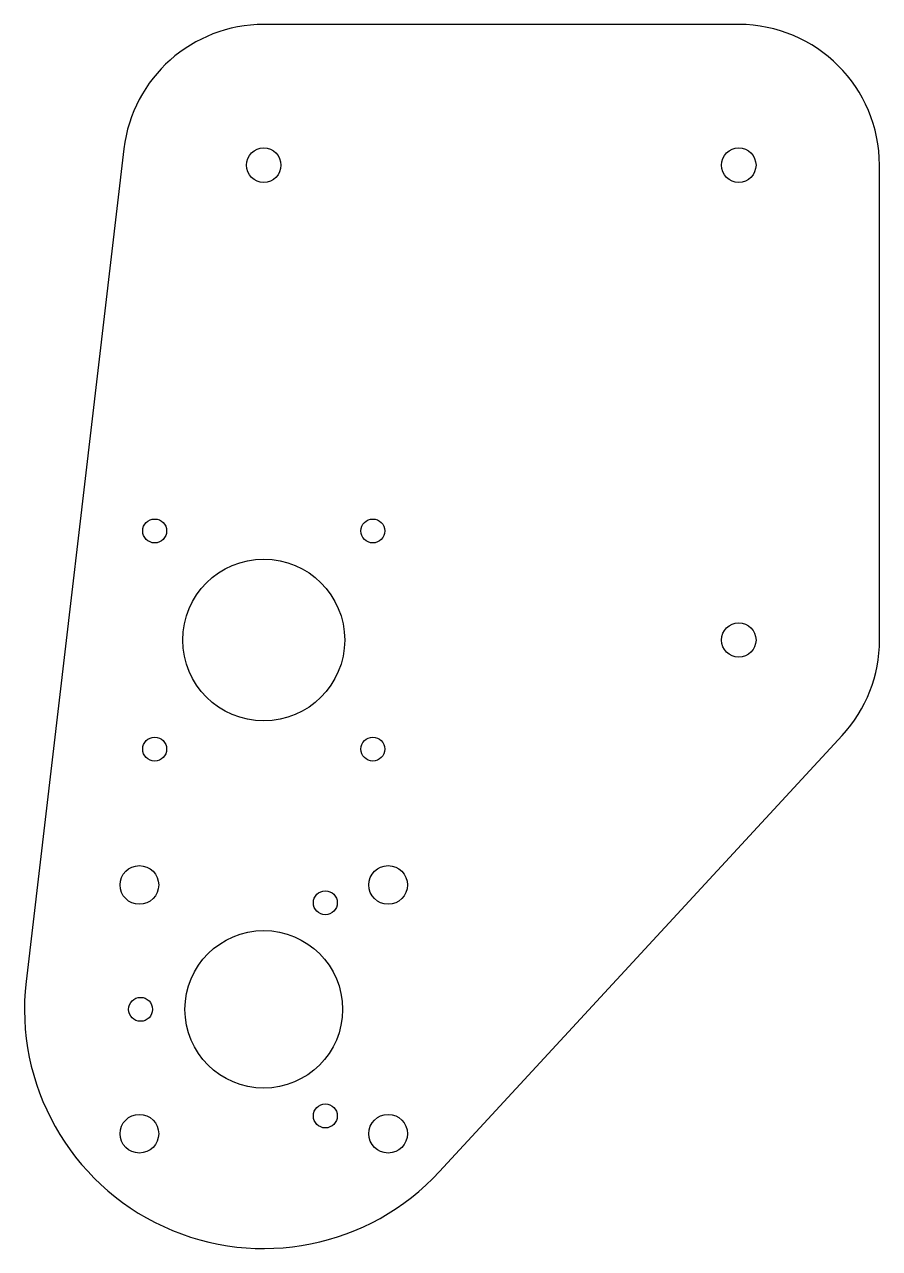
# Model space of a CAD drawing. Header units: millimetres. Extents: x -34 to 88, y -86 to 88.
import ezdxf

# ---------------------------------------------------------------- set-up
doc = ezdxf.new("R2010")
doc.units = ezdxf.units.MM

msp = doc.modelspace()

# ---------------------------------------------------------------- linework, layer by layer
for p, q in [((67.5, 87.5), (0, 87.5)), ((-19.863423, 69.833333), (-33.767818, -48.533333)), ((87.5, 0), (87.5, 67.5)), ((24.98618, -75.558422), (82.197753, -13.563778))]:
    msp.add_line(p, q)
for centre, radius in [((0, 67.5), 2.45), ((67.5, 67.5), 2.45), ((-15.5, 15.5), 1.7), ((15.5, 15.5), 1.7), ((0, 0), 11.5), ((67.5, 0), 2.45), ((-15.5, -15.5), 1.7), ((15.5, -15.5), 1.7), ((-17.67767, -34.82233), 2.75), ((17.67767, -34.82233), 2.75), ((8.75, -37.344555), 1.7), ((0, -52.5), 11.2), ((-17.5, -52.5), 1.7), ((8.75, -67.655445), 1.7), ((-17.67767, -70.17767), 2.75), ((17.67767, -70.17767), 2.75)]:
    msp.add_circle(centre, radius)
for centre, radius, start, end in [((0, 67.5), 20, 90, 173.300235), ((67.5, 67.5), 20, 0, 90), ((67.5, 0), 20, 317.297723, 0), ((0, -52.5), 34, 173.300235, 317.297723)]:
    msp.add_arc(centre, radius, start, end)

doc.saveas('drawing.dxf')
